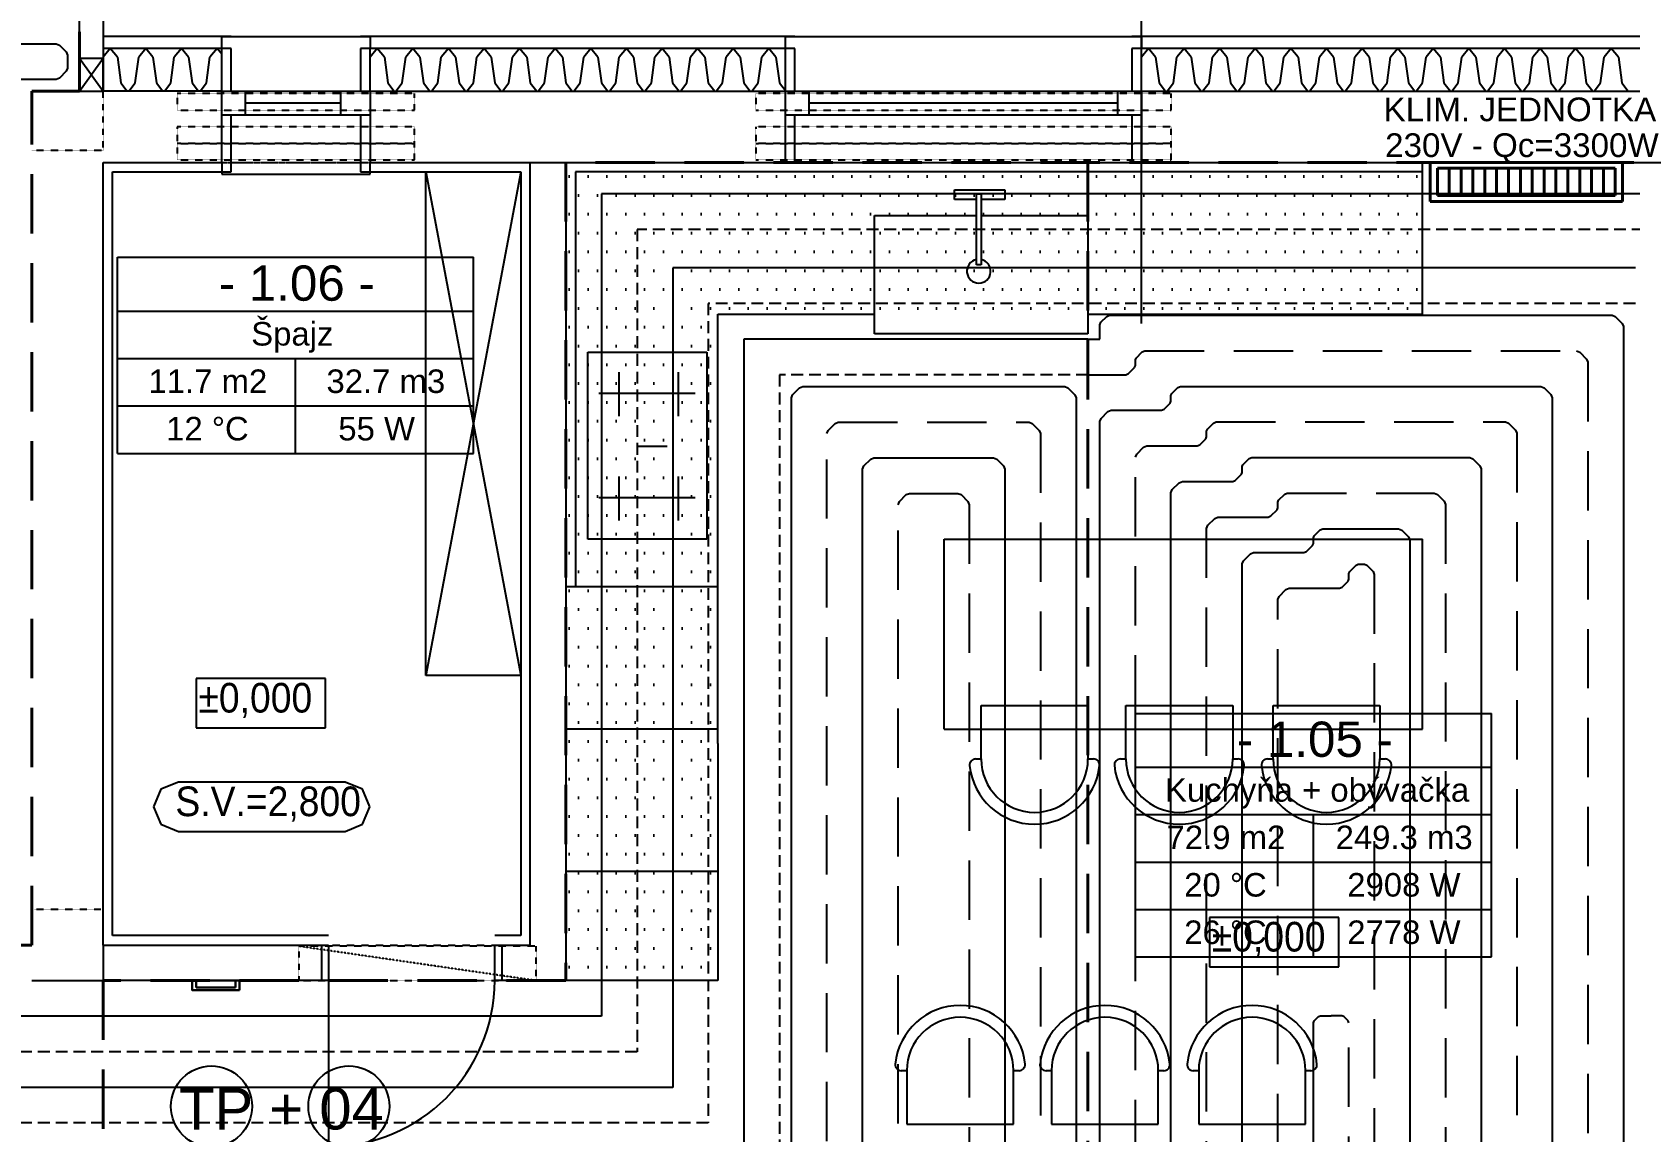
# Model space of a CAD drawing. Header units: millimetres. Extents: x 90740 to 167944, y -39332 to 25855.
# Drawn here: x 106718 to 113448, y 12168 to 16802 of the extents above; entities that cross this region are included whole.
import ezdxf

# ---------------------------------------------------------------- set-up
doc = ezdxf.new("R2010")
doc.units = ezdxf.units.MM
for name, pattern in [('CARKOVANA', [0.21, 0.15, -0.06]), ('Carkovana 0.5x', [0.14, 0.1, -0.04]), ('DASH', [75, 50, -25]), ('TECKOVANA', [0.06, 0, -0.06])]:
    doc.linetypes.add(name, pattern=pattern)
for name, color, linetype in [('1__NP___MIESTNOSTIUK', 7, 'Continuous'), ('1__NP___VYKUROVACIE_TELES_', 7, 'Continuous'), ('DILATA_N___K_RY', 7, 'Continuous'), ('ODVODN__POTRUBIE___PODL__VYK_', 7, 'Continuous'), ('OKRAJOV__DILAT_CIA_PDL', 2, 'Continuous'), ('PODLAHOVKA', 7, 'Continuous'), ('POLO_KY', 7, 'Continuous'), ('PR_VODN__POTRUBIE___PODL__VYK_', 7, 'Continuous'), ('TABU_KY', 7, 'Continuous'), ('vyk-privod2', 7, 'Continuous'), ('vyk-vratka-ZARIADENIE', 7, 'Continuous'), ('Z_NA_PRECHODOV_CH_POTRUB_', 7, 'Continuous')]:
    doc.layers.add(name, color=color, linetype=linetype)
for name, color, linetype, lineweight in [('vyk_POPIS', 7, 'Continuous', 20), ('XR$1$STANDARD', 252, 'Continuous', 25), ('XR$1$Text 1_50', 252, 'Continuous', 25)]:
    doc.layers.add(name, color=color, linetype=linetype, lineweight=lineweight)
doc.styles.add('ARIAL', font='arial.ttf')
doc.styles.add('ISOCP3', font='arial.ttf')

# ---------------------------------------------------------------- blocks, each defined once
blk = doc.blocks.new('A$C90b3fe5d')
at = {"layer": 'XR$1$STANDARD', "linetype": 'Continuous', "lineweight": -2}
for points in [[(7742.2, 20157.5), (7742.3, 20157.4), (7742.2, 20157.3)], [(7892.1, 20157.4), (7892.2, 20157.5), (7892.3, 20157.4), (7892.2, 20157.3)], [(8042.1, 20157.4), (8042.2, 20157.5), (8042.3, 20157.4), (8042.2, 20157.3)], [(8192.1, 20157.4), (8192.2, 20157.5), (8192.3, 20157.4), (8192.2, 20157.3)], [(8867.2, 20157.5), (8867.3, 20157.4), (8867.2, 20157.3)], [(9017.1, 20157.4), (9017.2, 20157.5), (9017.3, 20157.4), (9017.2, 20157.3)], [(9167.1, 20157.4), (9167.2, 20157.5), (9167.3, 20157.4), (9167.2, 20157.3)], [(9317.1, 20157.4), (9317.2, 20157.5), (9317.3, 20157.4), (9317.2, 20157.3)], [(9467.1, 20157.4), (9467.2, 20157.5), (9467.3, 20157.4), (9467.2, 20157.3)], [(9617.1, 20157.4), (9617.2, 20157.5), (9617.3, 20157.4), (9617.2, 20157.3)], [(9767.1, 20157.4), (9767.2, 20157.5), (9767.3, 20157.4), (9767.2, 20157.3)], [(9917.1, 20157.4), (9917.2, 20157.5), (9917.3, 20157.4), (9917.2, 20157.3)], [(10067.1, 20157.4), (10067.2, 20157.5), (10067.3, 20157.4), (10067.2, 20157.3)], [(10217.1, 20157.4), (10217.2, 20157.5), (10217.3, 20157.4), (10217.2, 20157.3)], [(10367.1, 20157.4), (10367.2, 20157.5), (10367.3, 20157.4), (10367.2, 20157.3)], [(10517.1, 20157.4), (10517.2, 20157.5), (10517.3, 20157.4), (10517.2, 20157.3)], [(12117.2, 20157.5), (12117.3, 20157.4), (12117.2, 20157.3)], [(12267.1, 20157.4), (12267.2, 20157.5), (12267.3, 20157.4), (12267.2, 20157.3)], [(12417.1, 20157.4), (12417.2, 20157.5), (12417.3, 20157.4), (12417.2, 20157.3)], [(12567.1, 20157.4), (12567.2, 20157.5), (12567.3, 20157.4), (12567.2, 20157.3)], [(12717.1, 20157.4), (12717.2, 20157.5), (12717.3, 20157.4), (12717.2, 20157.3)], [(12867.1, 20157.4), (12867.2, 20157.5), (12867.3, 20157.4), (12867.2, 20157.3)], [(13017.1, 20157.4), (13017.2, 20157.5), (13017.3, 20157.4), (13017.2, 20157.3)], [(13167.1, 20157.4), (13167.2, 20157.5), (13167.3, 20157.4), (13167.2, 20157.3)], [(13317.1, 20157.4), (13317.2, 20157.5), (13317.3, 20157.4), (13317.2, 20157.3)], [(13467.1, 20157.4), (13467.2, 20157.5), (13467.3, 20157.4), (13467.2, 20157.3)], [(13617.1, 20157.4), (13617.2, 20157.5), (13617.3, 20157.4), (13617.2, 20157.3)], [(13767.1, 20157.4), (13767.2, 20157.5), (13767.3, 20157.4), (13767.2, 20157.3)], [(13917.1, 20157.4), (13917.2, 20157.5), (13917.3, 20157.4), (13917.2, 20157.3)], [(14067.1, 20157.4), (14067.2, 20157.5), (14067.3, 20157.4), (14067.2, 20157.3)]]:
    blk.add_hatch(color=256, dxfattribs=at).paths.add_polyline_path(points, flags=16)
for p, q in [((7742.2, 21563.4), (7742.2, 20193.4)), ((7642.2, 20153.4), (7642.2, 21463.4)), ((8282.2, 20243.4), (7742.2, 20243.4)), ((8282.2, 20193.4), (7742.2, 20193.4)), ((7772.2, 20193.4), (7742.2, 20157.4)), ((7742.2, 20193.4), (7742.2, 20013.4)), ((7802.2, 20157.4), (7772.2, 20193.4)), ((7922.2, 20193.4), (7892.2, 20157.4)), ((7952.2, 20157.4), (7922.2, 20193.4)), ((8072.2, 20193.4), (8042.2, 20157.4)), ((8102.2, 20157.4), (8072.2, 20193.4)), ((8222.2, 20193.4), (8192.2, 20157.4)), ((8242.2, 20169.4), (8222.2, 20193.4)), ((8242.2, 20193.4), (8242.2, 20243.4)), ((8242.2, 20243.4), (8867.2, 20243.4)), ((8242.2, 20013.4), (8242.2, 20193.4)), ((8282.2, 20013.4), (8282.2, 20193.4)), ((10657.2, 20243.4), (8827.2, 20243.4)), ((8827.2, 20193.4), (8827.2, 20013.4)), ((10657.2, 20193.4), (8827.2, 20193.4)), ((8867.2, 20243.4), (8867.2, 20193.4)), ((8867.2, 20013.4), (8867.2, 20193.4)), ((8897.2, 20193.4), (8867.2, 20157.4)), ((8927.2, 20157.4), (8897.2, 20193.4)), ((9047.2, 20193.4), (9017.2, 20157.4)), ((9077.2, 20157.4), (9047.2, 20193.4)), ((9197.2, 20193.4), (9167.2, 20157.4)), ((9227.2, 20157.4), (9197.2, 20193.4)), ((9347.2, 20193.4), (9317.2, 20157.4)), ((9377.2, 20157.4), (9347.2, 20193.4)), ((9497.2, 20193.4), (9467.2, 20157.4)), ((9527.2, 20157.4), (9497.2, 20193.4)), ((9647.2, 20193.4), (9617.2, 20157.4)), ((9677.2, 20157.4), (9647.2, 20193.4)), ((9797.2, 20193.4), (9767.2, 20157.4)), ((9827.2, 20157.4), (9797.2, 20193.4)), ((9947.2, 20193.4), (9917.2, 20157.4)), ((9977.2, 20157.4), (9947.2, 20193.4)), ((10097.2, 20193.4), (10067.2, 20157.4)), ((10127.2, 20157.4), (10097.2, 20193.4)), ((10247.2, 20193.4), (10217.2, 20157.4)), ((10277.2, 20157.4), (10247.2, 20193.4)), ((10397.2, 20193.4), (10367.2, 20157.4)), ((10427.2, 20157.4), (10397.2, 20193.4)), ((10547.2, 20193.4), (10517.2, 20157.4)), ((10577.2, 20157.4), (10547.2, 20193.4)), ((10617.2, 20193.4), (10617.2, 20243.4)), ((10617.2, 20243.4), (12117.2, 20243.4)), ((10617.2, 20013.4), (10617.2, 20193.4)), ((10657.2, 20013.4), (10657.2, 20193.4)), ((18722.2, 20243.4), (12077.2, 20243.4)), ((12077.2, 20193.4), (12077.2, 20013.4)), ((18672.2, 20193.4), (12077.2, 20193.4)), ((12117.2, 20243.4), (12117.2, 20193.4)), ((12117.2, 20013.4), (12117.2, 20193.4)), ((12147.2, 20193.4), (12117.2, 20157.4)), ((12177.2, 20157.4), (12147.2, 20193.4)), ((12297.2, 20193.4), (12267.2, 20157.4)), ((12327.2, 20157.4), (12297.2, 20193.4)), ((12447.2, 20193.4), (12417.2, 20157.4)), ((12477.2, 20157.4), (12447.2, 20193.4)), ((12597.2, 20193.4), (12567.2, 20157.4)), ((12627.2, 20157.4), (12597.2, 20193.4)), ((12747.2, 20193.4), (12717.2, 20157.4)), ((12777.2, 20157.4), (12747.2, 20193.4)), ((12897.2, 20193.4), (12867.2, 20157.4)), ((12927.2, 20157.4), (12897.2, 20193.4)), ((13047.2, 20193.4), (13017.2, 20157.4)), ((13077.2, 20157.4), (13047.2, 20193.4)), ((13197.2, 20193.4), (13167.2, 20157.4)), ((13227.2, 20157.4), (13197.2, 20193.4)), ((13347.2, 20193.4), (13317.2, 20157.4)), ((13377.2, 20157.4), (13347.2, 20193.4)), ((13497.2, 20193.4), (13467.2, 20157.4)), ((13527.2, 20157.4), (13497.2, 20193.4)), ((13647.2, 20193.4), (13617.2, 20157.4)), ((13677.2, 20157.4), (13647.2, 20193.4)), ((13797.2, 20193.4), (13767.2, 20157.4)), ((13827.2, 20157.4), (13797.2, 20193.4)), ((13947.2, 20193.4), (13917.2, 20157.4)), ((13977.2, 20157.4), (13947.2, 20193.4)), ((14097.2, 20193.4), (14067.2, 20157.4)), ((14127.2, 20157.4), (14097.2, 20193.4)), ((7642.2, 20153.4), (7742.2, 20153.4)), ((7642.2, 20153.4), (7642.2, 20013.4)), ((7642.2, 20153.4), (7742.2, 20013.4)), ((7642.2, 20013.4), (7742.2, 20153.4)), ((7742.2, 20013.4), (7742.2, 20153.4)), ((7802.2, 20157.4), (7817.1, 20049.4)), ((7877.4, 20049.4), (7892.2, 20157.4)), ((7952.2, 20157.4), (7967.1, 20049.4)), ((8027.4, 20049.4), (8042.2, 20157.4)), ((8102.2, 20157.4), (8117.1, 20049.4)), ((8177.4, 20049.4), (8192.2, 20157.4)), ((8927.2, 20157.4), (8942.1, 20049.4)), ((9002.4, 20049.4), (9017.2, 20157.4)), ((9077.2, 20157.4), (9092.1, 20049.4)), ((9152.4, 20049.4), (9167.2, 20157.4)), ((9227.2, 20157.4), (9242.1, 20049.4)), ((9302.4, 20049.4), (9317.2, 20157.4)), ((9377.2, 20157.4), (9392.1, 20049.4)), ((9452.4, 20049.4), (9467.2, 20157.4)), ((9527.2, 20157.4), (9542.1, 20049.4)), ((9602.4, 20049.4), (9617.2, 20157.4)), ((9677.2, 20157.4), (9692.1, 20049.4)), ((9752.4, 20049.4), (9767.2, 20157.4)), ((9827.2, 20157.4), (9842.1, 20049.4)), ((9902.4, 20049.4), (9917.2, 20157.4)), ((9977.2, 20157.4), (9992.1, 20049.4)), ((10052.4, 20049.4), (10067.2, 20157.4)), ((10127.2, 20157.4), (10142.1, 20049.4)), ((10202.4, 20049.4), (10217.2, 20157.4)), ((10277.2, 20157.4), (10292.1, 20049.4)), ((10352.4, 20049.4), (10367.2, 20157.4)), ((10427.2, 20157.4), (10442.1, 20049.4)), ((10502.4, 20049.4), (10517.2, 20157.4)), ((10577.2, 20157.4), (10592.1, 20049.4)), ((12177.2, 20157.4), (12192.1, 20049.4)), ((12252.4, 20049.4), (12267.2, 20157.4)), ((12327.2, 20157.4), (12342.1, 20049.4)), ((12402.4, 20049.4), (12417.2, 20157.4)), ((12477.2, 20157.4), (12492.1, 20049.4)), ((12552.4, 20049.4), (12567.2, 20157.4)), ((12627.2, 20157.4), (12642.1, 20049.4)), ((12702.4, 20049.4), (12717.2, 20157.4)), ((12777.2, 20157.4), (12792.1, 20049.4)), ((12852.4, 20049.4), (12867.2, 20157.4)), ((12927.2, 20157.4), (12942.1, 20049.4)), ((13002.4, 20049.4), (13017.2, 20157.4)), ((13077.2, 20157.4), (13092.1, 20049.4)), ((13152.4, 20049.4), (13167.2, 20157.4)), ((13227.2, 20157.4), (13242.1, 20049.4)), ((13302.4, 20049.4), (13317.2, 20157.4)), ((13377.2, 20157.4), (13392.1, 20049.4)), ((13452.4, 20049.4), (13467.2, 20157.4)), ((13527.2, 20157.4), (13542.1, 20049.4)), ((13602.4, 20049.4), (13617.2, 20157.4)), ((13677.2, 20157.4), (13692.1, 20049.4)), ((13752.4, 20049.4), (13767.2, 20157.4)), ((13827.2, 20157.4), (13842.1, 20049.4)), ((13902.4, 20049.4), (13917.2, 20157.4)), ((13977.2, 20157.4), (13992.1, 20049.4)), ((14052.4, 20049.4), (14067.2, 20157.4)), ((14127.2, 20157.4), (14142.1, 20049.4)), ((7442.2, 20013.4), (7742.2, 20013.4)), ((8242.2, 20013.4), (7742.2, 20013.4)), ((7817.1, 20049.4), (7844.1, 20013.4)), ((7850.4, 20013.4), (7877.4, 20049.4)), ((7967.1, 20049.4), (7994.1, 20013.4)), ((8000.4, 20013.4), (8027.4, 20049.4)), ((8117.1, 20049.4), (8144.1, 20013.4)), ((8150.4, 20013.4), (8177.4, 20049.4)), ((8242.2, 19713.4), (8242.2, 20013.4)), ((8242.2, 20013.4), (8282.2, 20013.4)), ((8282.2, 20013.4), (8827.2, 20013.4)), ((8342.2, 19913.4), (8342.2, 20013.4)), ((8742.2, 20013.4), (8742.2, 19913.4)), ((8827.2, 20013.4), (8867.2, 20013.4)), ((8867.2, 20013.4), (8867.2, 19713.4)), ((8867.2, 20013.4), (10617.2, 20013.4)), ((8942.1, 20049.4), (8969.1, 20013.4)), ((8975.4, 20013.4), (9002.4, 20049.4)), ((9092.1, 20049.4), (9119.1, 20013.4)), ((9125.4, 20013.4), (9152.4, 20049.4)), ((9242.1, 20049.4), (9269.1, 20013.4)), ((9275.4, 20013.4), (9302.4, 20049.4)), ((9392.1, 20049.4), (9419.1, 20013.4)), ((9425.4, 20013.4), (9452.4, 20049.4)), ((9542.1, 20049.4), (9569.1, 20013.4)), ((9575.4, 20013.4), (9602.4, 20049.4)), ((9692.1, 20049.4), (9719.1, 20013.4)), ((9725.4, 20013.4), (9752.4, 20049.4)), ((9842.1, 20049.4), (9869.1, 20013.4)), ((9875.4, 20013.4), (9902.4, 20049.4)), ((9992.1, 20049.4), (10019.1, 20013.4)), ((10025.4, 20013.4), (10052.4, 20049.4)), ((10142.1, 20049.4), (10169.1, 20013.4)), ((10175.4, 20013.4), (10202.4, 20049.4)), ((10292.1, 20049.4), (10319.1, 20013.4)), ((10325.4, 20013.4), (10352.4, 20049.4)), ((10442.1, 20049.4), (10469.1, 20013.4)), ((10475.4, 20013.4), (10502.4, 20049.4)), ((10592.1, 20049.4), (10617.2, 20015.9)), ((10617.2, 19713.4), (10617.2, 20013.4)), ((10617.2, 20013.4), (10657.2, 20013.4)), ((10657.2, 20013.4), (12077.2, 20013.4)), ((10717.2, 19913.4), (10717.2, 20013.4)), ((12017.2, 20013.4), (12017.2, 19913.4)), ((12077.2, 20013.4), (12117.2, 20013.4)), ((12117.2, 20013.4), (12117.2, 19713.4)), ((12117.2, 20013.4), (18622.2, 20013.4)), ((12192.1, 20049.4), (12219.1, 20013.4)), ((12225.4, 20013.4), (12252.4, 20049.4)), ((12342.1, 20049.4), (12369.1, 20013.4)), ((12375.4, 20013.4), (12402.4, 20049.4)), ((12492.1, 20049.4), (12519.1, 20013.4)), ((12525.4, 20013.4), (12552.4, 20049.4)), ((12642.1, 20049.4), (12669.1, 20013.4)), ((12675.4, 20013.4), (12702.4, 20049.4)), ((12792.1, 20049.4), (12819.1, 20013.4)), ((12825.4, 20013.4), (12852.4, 20049.4)), ((12942.1, 20049.4), (12969.1, 20013.4)), ((12975.4, 20013.4), (13002.4, 20049.4)), ((13092.1, 20049.4), (13119.1, 20013.4)), ((13125.4, 20013.4), (13152.4, 20049.4)), ((13242.1, 20049.4), (13269.1, 20013.4)), ((13275.4, 20013.4), (13302.4, 20049.4)), ((13392.1, 20049.4), (13419.1, 20013.4)), ((13425.4, 20013.4), (13452.4, 20049.4)), ((13542.1, 20049.4), (13569.1, 20013.4)), ((13575.4, 20013.4), (13602.4, 20049.4)), ((13692.1, 20049.4), (13719.1, 20013.4)), ((13725.4, 20013.4), (13752.4, 20049.4)), ((13842.1, 20049.4), (13869.1, 20013.4)), ((13875.4, 20013.4), (13902.4, 20049.4)), ((13992.1, 20049.4), (14019.1, 20013.4)), ((14025.4, 20013.4), (14052.4, 20049.4)), ((14142.1, 20049.4), (14169.1, 20013.4)), ((8742.2, 19963.4), (8342.2, 19963.4)), ((12017.2, 19963.4), (10717.2, 19963.4)), ((8242.2, 19913.4), (8867.2, 19913.4)), ((8282.2, 19673.4), (8282.2, 19913.4)), ((8827.2, 19913.4), (8827.2, 19673.4)), ((10617.2, 19913.4), (12117.2, 19913.4)), ((10657.2, 19713.4), (10657.2, 19913.4)), ((12077.2, 19913.4), (12077.2, 19713.4)), ((7742.2, 19713.4), (8242.2, 19713.4)), ((7742.2, 16413.4), (7742.2, 19713.4)), ((7782.2, 16453.4), (7782.2, 19673.4)), ((7782.2, 19673.4), (8282.2, 19673.4)), ((8242.2, 19713.4), (8242.2, 19663.4)), ((8242.2, 19663.4), (8867.2, 19663.4)), ((8827.2, 19673.4), (9502.2, 19673.4)), ((8867.2, 19713.4), (9542.2, 19713.4)), ((8867.2, 19663.4), (8867.2, 19713.4)), ((9102.2, 17549.8), (9102.2, 19673.4)), ((9102.2, 19673.4), (9502.2, 17549.8)), ((9502.2, 19673.4), (9102.2, 17549.8)), ((9502.2, 19673.4), (9502.2, 16453.4)), ((9542.2, 19713.4), (9692.2, 19713.4)), ((9542.2, 17549.8), (9542.2, 19713.4)), ((9692.2, 19713.4), (9692.2, 17549.8)), ((9692.2, 19713.4), (10617.2, 19713.4)), ((9732.2, 19673.4), (9732.2, 17924.1)), ((13302.1, 19673.4), (9732.2, 19673.4)), ((10617.2, 19713.4), (12117.2, 19713.4)), ((12117.2, 19713.4), (18042.2, 19713.4)), ((13302.1, 19673.4), (13302.1, 19713.4)), ((13302.1, 19073.4), (13302.1, 19673.4)), ((11329.3, 19597.1), (11541.8, 19597.1)), ((11329.3, 19557.1), (11329.3, 19597.1)), ((11541.8, 19597.1), (11541.8, 19557.1)), ((11422.2, 19557.1), (11329.3, 19557.1)), ((11422.2, 19581.4), (11442.2, 19581.4)), ((11422.2, 19281.4), (11422.2, 19581.4)), ((11442.2, 19581.4), (11442.2, 19281.4)), ((11541.8, 19557.1), (11442.2, 19557.1)), ((10992.2, 18989.8), (10992.2, 19489.8)), ((10992.2, 19489.8), (11422.2, 19489.8)), ((11442.2, 19489.8), (11892.2, 19489.8)), ((11892.2, 19489.8), (11892.2, 18989.8)), ((11442.2, 19281.4), (11422.2, 19281.4)), ((10332.2, 19073.4), (10992.2, 19073.4)), ((10332.2, 17263.4), (10332.2, 19073.4)), ((11892.2, 19073.4), (13302.1, 19073.4)), ((11892.2, 18989.8), (10992.2, 18989.8)), ((9785, 18913.4), (10285.9, 18913.4)), ((9785, 18124.1), (9785, 18913.4)), ((10285.9, 18913.4), (10285.9, 18124.1)), ((9914.6, 18828.4), (9914.6, 18643.9)), ((10164.6, 18828.4), (10164.6, 18643.9)), ((9831, 18741), (10237.1, 18741)), ((9998.1, 18517.3), (10119.1, 18517.3)), ((9914.6, 18388.4), (9914.6, 18203.9)), ((10164.6, 18388.4), (10164.6, 18203.9)), ((9831, 18301), (10237.1, 18301)), ((10285.9, 18124.1), (9785, 18124.1)), ((11285.9, 17324.1), (11285.9, 18124.1)), ((11285.9, 18124.1), (13302.1, 18124.1)), ((13302.1, 17324.1), (13302.1, 18124.1)), ((10332.2, 17924.1), (9692.2, 17924.1)), ((9502.2, 17549.8), (9102.2, 17549.8)), ((9542.2, 16413.4), (9542.2, 17549.8)), ((9692.2, 17549.8), (9692.2, 16263.4)), ((11442.1, 17423.5), (11892.1, 17423.5)), ((11442.1, 17198), (11442.1, 17423.5)), ((11892.1, 17423.5), (11892.1, 17198)), ((12052.1, 17423.5), (12502.1, 17423.5)), ((12052.1, 17198), (12052.1, 17423.5)), ((12502.1, 17423.5), (12502.1, 17198)), ((12672.1, 17423.5), (13122.1, 17423.5)), ((12672.1, 17198), (12672.1, 17423.5)), ((13122.1, 17423.5), (13122.1, 17198)), ((10332.2, 17324.1), (9692.2, 17324.1)), ((11285.9, 17324.1), (13302.1, 17324.1)), ((10332.2, 17263.4), (10332.2, 16263.4)), ((11418.8, 17198), (11442.1, 17198)), ((11892.1, 17198), (11915.3, 17198)), ((12028.8, 17198), (12052.1, 17198)), ((12502.1, 17198), (12525.3, 17198)), ((12648.8, 17198), (12672.1, 17198)), ((13122.1, 17198), (13145.3, 17198)), ((10332.2, 16724.1), (9692.2, 16724.1)), ((8692.2, 16453.4), (7782.2, 16453.4)), ((9502.2, 16453.4), (9392.2, 16453.4)), ((7742.2, 16413.4), (7742.2, 16413.4)), ((7742.2, 16413.4), (7742.2, 16413.4)), ((7742.2, 16413.4), (7742.2, 16263.4)), ((7742.2, 16413.4), (8692.2, 16413.4)), ((8662.2, 16413.4), (8662.2, 16263.4)), ((8692.2, 16413.4), (8692.2, 16263.4)), ((9392.2, 16263.4), (9392.2, 16413.4)), ((9392.2, 16413.4), (9542.2, 16413.4)), ((9422.2, 16413.4), (9422.2, 16263.4)), ((7442.2, 16263.4), (7742.2, 16263.4)), ((7742.2, 16263.4), (7742.2, 16263.4)), ((7742.2, 16263.4), (7742.2, 16263.4)), ((8692.2, 16263.4), (7742.2, 16263.4)), ((8692.2, 16263.4), (8692.2, 15563.4)), ((9692.2, 16263.4), (9392.2, 16263.4)), ((10332.2, 16263.4), (9692.2, 16263.4)), ((11105.3, 15883.9), (11128.6, 15883.9)), ((11128.6, 15883.9), (11128.6, 15658.4)), ((11578.6, 15658.4), (11578.6, 15883.9)), ((11578.6, 15883.9), (11601.8, 15883.9)), ((11715.3, 15883.9), (11738.6, 15883.9)), ((11738.6, 15883.9), (11738.6, 15658.4)), ((12188.6, 15658.4), (12188.6, 15883.9)), ((12188.6, 15883.9), (12211.8, 15883.9)), ((12335.3, 15883.9), (12358.6, 15883.9)), ((12358.6, 15883.9), (12358.6, 15658.4)), ((12808.6, 15658.4), (12808.6, 15883.9)), ((12808.6, 15883.9), (12831.8, 15883.9)), ((11128.6, 15658.4), (11578.6, 15658.4)), ((11738.6, 15658.4), (12188.6, 15658.4)), ((12358.6, 15658.4), (12808.6, 15658.4))]:
    blk.add_line(p, q, dxfattribs=at)
at = {"layer": 'XR$1$STANDARD', "linetype": 'Carkovana 0.5x', "lineweight": -2}
for p, q in [((7742.2, 19763.4), (7742.2, 20013.4)), ((7742.2, 19763.4), (7442.2, 19763.4)), ((7522.2, 16563.4), (7452.2, 16563.4)), ((7592.2, 16563.4), (7522.2, 16563.4)), ((7662.2, 16563.4), (7592.2, 16563.4)), ((7732.2, 16563.4), (7662.2, 16563.4)), ((9567.2, 16408.4), (8567.2, 16408.4)), ((8567.2, 16408.4), (8567.2, 16263.4)), ((9567.2, 16263.4), (8567.2, 16408.4)), ((9567.2, 16263.4), (9567.2, 16408.4)), ((8567.2, 16263.4), (9567.2, 16263.4)), ((9567.2, 16263.4), (9567.2, 16263.4))]:
    blk.add_line(p, q, dxfattribs=at)
at = {"layer": 'XR$1$STANDARD', "linetype": 'TECKOVANA', "lineweight": -2}
for p, q in [((9054.7, 20003.4), (8054.7, 20003.4)), ((8054.7, 20003.4), (8054.7, 19933.4)), ((9054.7, 19933.4), (9054.7, 20003.4)), ((12242.2, 20003.4), (10492.2, 20003.4)), ((10492.2, 20003.4), (10492.2, 19933.4)), ((12242.2, 19933.4), (12242.2, 20003.4)), ((8054.7, 19933.4), (9054.7, 19933.4)), ((8054.7, 19933.4), (8054.7, 19933.4)), ((10492.2, 19933.4), (12242.2, 19933.4)), ((10492.2, 19933.4), (10492.2, 19933.4)), ((9054.7, 19863.4), (8054.7, 19863.4)), ((8054.7, 19863.4), (8054.7, 19793.4)), ((9054.7, 19793.4), (9054.7, 19863.4)), ((12242.2, 19863.4), (10492.2, 19863.4)), ((10492.2, 19863.4), (10492.2, 19793.4)), ((12242.2, 19793.4), (12242.2, 19863.4)), ((9054.7, 19793.4), (8054.7, 19793.4)), ((8054.7, 19793.4), (8054.7, 19723.4)), ((8054.7, 19793.4), (9054.7, 19793.4)), ((8054.7, 19793.4), (8054.7, 19793.4)), ((9054.7, 19723.4), (9054.7, 19793.4)), ((12242.2, 19793.4), (10492.2, 19793.4)), ((10492.2, 19793.4), (10492.2, 19723.4)), ((10492.2, 19793.4), (12242.2, 19793.4)), ((10492.2, 19793.4), (10492.2, 19793.4)), ((12242.2, 19723.4), (12242.2, 19793.4)), ((8054.7, 19723.4), (9054.7, 19723.4)), ((8054.7, 19723.4), (8054.7, 19723.4)), ((10492.2, 19723.4), (12242.2, 19723.4)), ((10492.2, 19723.4), (10492.2, 19723.4)), ((9542.2, 17549.8), (9542.2, 17549.8)), ((9692.2, 17549.8), (9692.2, 17549.8)), ((8692.2, 16413.4), (9392.2, 16413.4)), ((8692.2, 16263.4), (9392.2, 16263.4))]:
    blk.add_line(p, q, dxfattribs=at)
at = {"layer": 'XR$1$STANDARD', "linetype": 'CARKOVANA', "lineweight": -2}
blk.add_line((8242.2, 19713.4), (8867.2, 19713.4), dxfattribs=at)
at = {"layer": 'XR$1$STANDARD', "linetype": 'Continuous', "lineweight": -2}
for centre, radius, start, end in [((11432.1, 19254.3), 50, 101.47582, 78.40189), ((11418.8, 17172.5), 25.5, 90, 185.85748), ((11667.1, 17198), 275, 185.85748, 354.14252), ((11667.1, 17198), 225, 180, 0), ((11915.3, 17172.5), 25.5, 354.14252, 90), ((12028.8, 17172.5), 25.5, 90, 185.85748), ((12277.1, 17198), 275, 185.85748, 354.14252), ((12277.1, 17198), 225, 180, 0), ((12525.3, 17172.5), 25.5, 354.14252, 90), ((12648.8, 17172.5), 25.5, 90, 185.85748), ((12897.1, 17198), 275, 185.85748, 354.14252), ((12897.1, 17198), 225, 180, 0), ((13145.3, 17172.5), 25.5, 354.14252, 90), ((8692.2, 16263.4), 700, 270, 0), ((11353.6, 15883.9), 275, 5.85748, 174.14252), ((11963.6, 15883.9), 275, 5.85748, 174.14252), ((12583.6, 15883.9), 275, 5.85748, 174.14252), ((11353.6, 15883.9), 225, 0, 180), ((11963.6, 15883.9), 225, 0, 180), ((12583.6, 15883.9), 225, 0, 180), ((11105.3, 15909.3), 25.5, 174.14252, 270), ((11601.8, 15909.3), 25.5, 270, 5.85748), ((11715.3, 15909.3), 25.5, 174.14252, 270), ((12211.8, 15909.3), 25.5, 270, 5.85748), ((12335.3, 15909.3), 25.5, 174.14252, 270), ((12831.8, 15909.3), 25.5, 270, 5.85748)]:
    blk.add_arc(centre, radius, start, end, dxfattribs=at)
at = {"layer": 'XR$1$Text 1_50', "linetype": 'Continuous', "lineweight": -2}
for p, q in [((8678.8, 17537.4), (8134.5, 17537.4)), ((8134.5, 17537.4), (8134.5, 17329.1)), ((8678.8, 17329.1), (8678.8, 17537.4)), ((8134.5, 17329.1), (8678.8, 17329.1)), ((8059.1, 17100.7), (7985.5, 17070.2)), ((8761.9, 17100.7), (8059.1, 17100.7)), ((8835.6, 17070.2), (8761.9, 17100.7)), ((7985.5, 17070.2), (7955, 16996.5)), ((8866.1, 16996.5), (8835.6, 17070.2)), ((7955, 16996.5), (7985.5, 16922.8)), ((8835.6, 16922.8), (8866.1, 16996.5)), ((7985.5, 16922.8), (8059.1, 16892.3)), ((8059.1, 16892.3), (8761.9, 16892.3)), ((8761.9, 16892.3), (8835.6, 16922.8)), ((12948.7, 16529.9), (12404.5, 16529.9)), ((12404.5, 16529.9), (12404.5, 16321.5)), ((12948.7, 16321.5), (12948.7, 16529.9)), ((12404.5, 16321.5), (12948.7, 16321.5))]:
    blk.add_line(p, q, dxfattribs=at)
at = {"layer": 'XR$1$Text 1_50', "lineweight": -2, "style": 'ISOCP3', "width": 0.9}
for s, p in [('±0,000', (8143.7, 17393.7)), ('S.V.=2,800', (8046.7, 16956.9)), ('±0,000', (12413.6, 16386.1))]:
    blk.add_text(s, height=125, dxfattribs=at).set_placement(p)
blk = doc.blocks.new('A$C57FC20A3')
at = {"layer": 'vyk-vratka-ZARIADENIE', "color": 6, "lineweight": 30}
for p, q in [((0, 183, -5790.8), (28.3, 183, -5790.8)), ((28.3, 17, -5790.8), (28.3, 183, -5790.8)), ((0, 17, -5790.8), (28.3, 17, -5790.8)), ((28.3, 17, -5790.8), (28.3, 23, -5790.8))]:
    blk.add_line(p, q, dxfattribs=at)
at = {"layer": 'vyk-vratka-ZARIADENIE', "color": 6, "lineweight": 30, "elevation": -5790.8}
blk.add_lwpolyline([(40, 200), (40, 0), (0, 0), (0, 200)], close=True, dxfattribs=at)
blk = doc.blocks.new('*U329')
at = {"layer": '1__NP___VYKUROVACIE_TELES_', "color": 92, "lineweight": 40}
blk.add_line((0, 57.5), (0, -57.5), dxfattribs=at)
blk = doc.blocks.new('*U330')
at = {"color": 0, "linetype": 'ByBlock', "lineweight": -2, "transparency": 16777216}
for p in [(0, 0), (50, 0), (100, 0), (150, 0), (200, 0), (250, 0), (300, 0), (350, 0), (400, 0), (450, 0), (500, 0), (550, 0), (600, 0), (650, 0), (700, 0)]:
    blk.add_blockref('*U329', p, dxfattribs=at)

msp = doc.modelspace()

# ---------------------------------------------------------------- hatches: boundary and pattern name
at = {"lineweight": 40, "true_color": 0xa953a0}
h = msp.add_hatch(dxfattribs=at)
h.set_pattern_fill('DOTS', color=215, scale=50)
h.paths.add_polyline_path([(112577.7, 15612.4), (112577.7, 16252.4), (108967.9, 16252.4), (108967.9, 12802.4), (109607.9, 12802.4), (109607.9, 15612.4)])

# ---------------------------------------------------------------- linework, layer by layer
at = {"layer": '1__NP___MIESTNOSTIUK', "color": 18}
for p, q in [((107077.9, 15625.6), (107077.9, 15852.6)), ((107077.9, 15852.6), (108577.9, 15852.6)), ((108577.9, 15625.6), (108577.9, 15852.6)), ((107077.9, 15425.6), (107077.9, 15625.6)), ((107077.9, 15625.6), (108577.9, 15625.6)), ((107077.9, 15625.6), (108577.9, 15625.6)), ((108577.9, 15425.6), (108577.9, 15625.6)), ((107077.9, 15225.6), (107077.9, 15425.6)), ((107077.9, 15425.6), (108577.9, 15425.6)), ((107077.9, 15425.6), (108577.9, 15425.6)), ((107827.9, 15225.6), (107827.9, 15425.6)), ((108577.9, 15225.6), (108577.9, 15425.6)), ((107077.9, 15025.6), (107077.9, 15225.6)), ((107077.9, 15225.6), (108577.9, 15225.6)), ((107077.9, 15225.6), (108577.9, 15225.6)), ((107827.9, 15025.6), (107827.9, 15225.6)), ((108577.9, 15025.6), (108577.9, 15225.6)), ((107077.9, 15025.6), (108577.9, 15025.6)), ((107077.9, 15025.6), (108577.9, 15025.6))]:
    msp.add_line(p, q, dxfattribs=at)
at = {"layer": '1__NP___MIESTNOSTIUK', "color": 98}
for p, q in [((111367.9, 13702.4), (111367.9, 13929.4)), ((111367.9, 13929.4), (112867.9, 13929.4)), ((112867.9, 13702.4), (112867.9, 13929.4)), ((111367.9, 13502.4), (111367.9, 13702.4)), ((111367.9, 13702.4), (112867.9, 13702.4)), ((111367.9, 13702.4), (112867.9, 13702.4)), ((112867.9, 13502.4), (112867.9, 13702.4)), ((111367.9, 13302.4), (111367.9, 13502.4)), ((111367.9, 13502.4), (112867.9, 13502.4)), ((111367.9, 13502.4), (112867.9, 13502.4)), ((112117.9, 13302.4), (112117.9, 13502.4)), ((112867.9, 13302.4), (112867.9, 13502.4)), ((111367.9, 13102.4), (111367.9, 13302.4)), ((111367.9, 13302.4), (112867.9, 13302.4)), ((111367.9, 13302.4), (112867.9, 13302.4)), ((112117.9, 13102.4), (112117.9, 13302.4)), ((112867.9, 13102.4), (112867.9, 13302.4)), ((111367.9, 12902.4), (111367.9, 13102.4)), ((111367.9, 13102.4), (112867.9, 13102.4)), ((111367.9, 13102.4), (112867.9, 13102.4)), ((112117.9, 12902.4), (112117.9, 13102.4)), ((112867.9, 12902.4), (112867.9, 13102.4)), ((111367.9, 12902.4), (112867.9, 12902.4))]:
    msp.add_line(p, q, dxfattribs=at)
at = {"layer": '1__NP___VYKUROVACIE_TELES_', "color": 92, "lineweight": 40}
for p, q in [((112610, 16252.4), (112610, 16087.4)), ((113420, 16252.4), (112610, 16252.4)), ((113390, 16227.4), (112640, 16227.4)), ((113390, 16227.4), (113390, 16112.4)), ((113420, 16087.4), (113420, 16252.4)), ((112610, 16087.4), (113420, 16087.4)), ((113390, 16112.4), (112640, 16112.4))]:
    msp.add_line(p, q, dxfattribs=at)
at = {"layer": 'DILATA_N___K_RY', "color": 95, "linetype": 'DASH', "lineweight": 40, "ltscale": 5}
msp.add_line((111167.7, 16252.4), (111167.7, 10352.4), dxfattribs=at)
at = {"layer": 'ODVODN__POTRUBIE___PODL__VYK_', "color": 172, "linetype": 'DASH'}
for p, q in [((109267.9, 15969.7), (109267.9, 12502.4)), ((115459.5, 15969.7), (109267.9, 15969.7)), ((109567.9, 15657.8), (109567.9, 12202.4)), ((113474.4, 15657.8), (109567.9, 15657.8)), ((109867.9, 15357), (109867.9, 11902.4)), ((111167.7, 15357), (109867.9, 15357)), ((111167.7, 15357), (111217.7, 15357)), ((109267.9, 12502.4), (106024.8, 12502.4)), ((109567.9, 12202.4), (106324.8, 12202.4))]:
    msp.add_line(p, q, dxfattribs=at)
for points in [[(109267.9, 15969.7), (109267.9, 15969.7), (109267.9, 15969.7), (109267.9, 15969.7), (109267.9, 15969.7), (109267.9, 15969.7)], [(109567.9, 15657.8), (109567.9, 15657.8), (109567.9, 15657.8), (109567.9, 15657.8), (109567.9, 15657.8), (109567.9, 15657.8)], [(109867.9, 15357), (109867.9, 15357), (109867.9, 15357), (109867.9, 15357), (109867.9, 15357), (109867.9, 15357)], [(109267.9, 12502.4), (109267.9, 12502.4), (109267.9, 12502.4), (109267.9, 12502.4), (109267.9, 12502.4)], [(109567.9, 12202.4), (109567.9, 12202.4), (109567.9, 12202.4), (109567.9, 12202.4), (109567.9, 12202.4), (109567.9, 12202.4)]]:
    msp.add_lwpolyline(points, dxfattribs=at)
at = {"layer": 'OKRAJOV__DILAT_CIA_PDL', "color": 95, "linetype": 'DASH', "lineweight": 40, "ltscale": 5}
for points in [[(104167.9, 14802.4), (104667.9, 14802.4), (104667.9, 14602.4), (104487.9, 14602.4), (104487.9, 14612.4), (103557.9, 14612.4), (103557.6, 13152.4), (104477.9, 13152.4), (104477.9, 13952.4), (104487.9, 13952.4), (104487.9, 14002.4), (104667.9, 14002.4), (104667.9, 12952.4), (106717.9, 12952.4), (106717.9, 16552.4), (106917.9, 16552.4), (106917.9, 18002.4), (104842.9, 18002.4), (104842.9, 17802.4), (104167.9, 17802.4), (104167.9, 14802.4)], [(108967.9, 12802.4), (107017.9, 12802.4), (107017.9, 10352.4), (117217.9, 10352.4), (117217.9, 12302.4), (117017.9, 12302.4), (117017.9, 14302.4), (117217.9, 14302.4), (117217.9, 16252.4), (108967.9, 16252.4), (108967.9, 12802.4)]]:
    msp.add_lwpolyline(points, dxfattribs=at)
at = {"layer": 'PODLAHOVKA', "color": 12, "ltscale": 5}
for points in [[(104340.7, 16752.4), (106820.1, 16752.4), (106833.4, 16746.9), (106862.4, 16717.9), (106867.9, 16704.6), (106867.9, 16650.2), (106862.4, 16636.9), (106833.4, 16607.9), (106820.1, 16602.4), (104340.7, 16602.4)], [(111217.7, 15507), (111217.7, 15567.7), (111222.4, 15578.9), (111246.7, 15603.2), (111257.9, 15607.8), (113376.6, 15607.8), (113390, 15602.3), (113418.9, 15573.3), (113424.4, 15560), (113424.4, 10450.2)], [(109917.9, 11900.2), (109917.9, 15259.2), (109923.4, 15272.6), (109952.4, 15301.5), (109965.7, 15307), (111069.9, 15307), (111083.2, 15301.5), (111112.2, 15272.6), (111117.7, 15259.2), (111117.7, 10450.2)], [(111217.7, 10450.2), (111217.7, 15159.2), (111223.2, 15172.6), (111252.2, 15201.5), (111265.5, 15207), (111477.6, 15207), (111488.8, 15211.7), (111514.4, 15237.3), (111517.7, 15245.3), (111517.7, 15269.6), (111521, 15277.5), (111546.7, 15303.2), (111557.9, 15307.8), (113076.6, 15307.8), (113090, 15302.3), (113118.9, 15273.3), (113124.4, 15260), (113124.4, 10650.2)], [(110217.9, 11600.2), (110217.9, 14959.2), (110223.4, 14972.6), (110252.4, 15001.5), (110265.7, 15007), (110769.9, 15007), (110783.2, 15001.5), (110812.2, 14972.6), (110817.7, 14959.2), (110817.7, 10650.2)], [(111517.7, 10650.2), (111517.7, 14859.2), (111523.2, 14872.6), (111552.2, 14901.5), (111565.5, 14907), (111777.6, 14907), (111788.8, 14911.7), (111814.4, 14937.3), (111817.7, 14945.3), (111817.7, 14969.6), (111821, 14977.5), (111846.7, 15003.2), (111857.9, 15007.8), (112776.6, 15007.8), (112790, 15002.3), (112818.9, 14973.3), (112824.4, 14960), (112824.4, 10850.2)], [(111817.7, 10850.2), (111817.7, 14559.2), (111823.2, 14572.6), (111852.2, 14601.5), (111865.5, 14607), (112077.6, 14607), (112088.8, 14611.7), (112114.4, 14637.3), (112117.7, 14645.3), (112117.7, 14669.6), (112121, 14677.5), (112146.7, 14703.2), (112157.9, 14707.8), (112476.6, 14707.8), (112490, 14702.3), (112518.9, 14673.3), (112524.4, 14660), (112524.4, 11050.2)], [(112117.7, 11050.2), (112117.7, 12624.8), (112121.2, 12633.2), (112139.3, 12651.3), (112147.6, 12654.7), (112192.7, 12654.7)]]:
    msp.add_lwpolyline(points, dxfattribs=at)
at = {"layer": 'PODLAHOVKA', "color": 172, "linetype": 'DASH', "ltscale": 5}
for points in [[(111217.7, 15357), (111327.6, 15357), (111338.8, 15361.7), (111364.4, 15387.3), (111367.7, 15395.3), (111367.7, 15419.6), (111371, 15427.5), (111396.7, 15453.2), (111407.9, 15457.8), (113226.6, 15457.8), (113240, 15452.3), (113268.9, 15423.3), (113274.4, 15410), (113274.4, 10550.2)], [(110067.9, 11750.2), (110067.9, 15109.2), (110073.4, 15122.6), (110102.4, 15151.5), (110115.7, 15157), (110919.9, 15157), (110933.2, 15151.5), (110962.2, 15122.6), (110967.7, 15109.2), (110967.7, 10550.2)], [(111367.7, 10550.2), (111367.7, 15009.2), (111373.2, 15022.6), (111402.2, 15051.5), (111415.5, 15057), (111627.6, 15057), (111638.8, 15061.7), (111664.4, 15087.3), (111667.7, 15095.3), (111667.7, 15119.6), (111671, 15127.5), (111696.7, 15153.2), (111707.9, 15157.8), (112926.6, 15157.8), (112940, 15152.3), (112968.9, 15123.3), (112974.4, 15110), (112974.4, 10750.2)], [(110367.9, 11450.2), (110367.9, 14809.2), (110373.4, 14822.6), (110402.4, 14851.5), (110415.7, 14857), (110619.9, 14857), (110633.2, 14851.5), (110662.2, 14822.6), (110667.7, 14809.2), (110667.7, 10750.2)], [(111667.7, 10750.2), (111667.7, 14709.2), (111673.2, 14722.6), (111702.2, 14751.5), (111715.5, 14757), (111927.6, 14757), (111938.8, 14761.7), (111964.4, 14787.3), (111967.7, 14795.3), (111967.7, 14819.6), (111971, 14827.5), (111996.7, 14853.2), (112007.9, 14857.8), (112626.6, 14857.8), (112640, 14852.3), (112668.9, 14823.3), (112674.4, 14810), (112674.4, 10950.2)], [(111967.7, 10950.2), (111967.7, 14409.2), (111973.2, 14422.6), (112002.2, 14451.5), (112015.5, 14457), (112227.6, 14457), (112238.8, 14461.7), (112264.4, 14487.3), (112267.7, 14495.3), (112267.7, 14519.6), (112271, 14527.5), (112297.6, 14554.1), (112306.5, 14557.8), (112333.7, 14557.8), (112342.5, 14554.1), (112369.5, 14527.1), (112374.4, 14515.3), (112374.4, 11144.9)], [(112267.7, 11144.9), (112267.7, 12624.8), (112264.3, 12633.2), (112246.2, 12651.3), (112237.8, 12654.7), (112192.7, 12654.7)]]:
    msp.add_lwpolyline(points, dxfattribs=at)
at = {"layer": 'PR_VODN__POTRUBIE___PODL__VYK_', "color": 12}
for p, q in [((109117.9, 16119.7), (109117.9, 12652.4)), ((115459.5, 16119.7), (109117.9, 16119.7)), ((109417.9, 15807.8), (109417.9, 12352.4)), ((113474.4, 15807.8), (109417.9, 15807.8)), ((109717.9, 15507), (109717.9, 12052.4)), ((111167.7, 15507), (109717.9, 15507)), ((111167.7, 15507), (111217.7, 15507)), ((109117.9, 12652.4), (105874.8, 12652.4)), ((109417.9, 12352.4), (106174.8, 12352.4))]:
    msp.add_line(p, q, dxfattribs=at)
for points in [[(109117.9, 16119.7), (109117.9, 16119.7), (109117.9, 16119.7), (109117.9, 16119.7), (109117.9, 16119.7), (109117.9, 16119.7)], [(109417.9, 15807.8), (109417.9, 15807.8), (109417.9, 15807.8), (109417.9, 15807.8), (109417.9, 15807.8), (109417.9, 15807.8)], [(109717.9, 15507), (109717.9, 15507), (109717.9, 15507), (109717.9, 15507), (109717.9, 15507), (109717.9, 15507)], [(109117.9, 12652.4), (109117.9, 12652.4), (109117.9, 12652.4), (109117.9, 12652.4), (109117.9, 12652.4), (109117.9, 12652.4)], [(109417.9, 12352.4), (109417.9, 12352.4), (109417.9, 12352.4), (109417.9, 12352.4), (109417.9, 12352.4), (109417.9, 12352.4)]]:
    msp.add_lwpolyline(points, dxfattribs=at)
at = {"layer": 'TABU_KY', "color": 5}
msp.add_line((111392.5, 17269.1), (111392.5, 15573.3), dxfattribs=at)
at = {"layer": 'vyk-privod2'}
for centre in [(107474.4, 12272.1, 23163.2), (108053.5, 12272.1, 23163.2)]:
    msp.add_circle(centre, 170.9, dxfattribs=at)
at = {"layer": 'Z_NA_PRECHODOV_CH_POTRUB_', "color": 2}
for p, q in [((108967.9, 16252.4), (108967.9, 16252.4)), ((111167.7, 16252.4), (111167.7, 16252.4)), ((111167.7, 16252.4), (111167.7, 16252.4)), ((111167.7, 15657.8), (111167.7, 15657.8)), ((109867.9, 15357), (109867.9, 15357)), ((111167.7, 15357), (111167.7, 15357)), ((107017.9, 12802.4), (107017.9, 12802.4)), ((108967.9, 12802.4), (108967.9, 12802.4))]:
    msp.add_line(p, q, dxfattribs=at)

# ---------------------------------------------------------------- block references
at = {"linetype": 'Continuous'}
msp.add_blockref('A$C90b3fe5d', (99275.7, -3461), dxfattribs=at)
msp.add_blockref('*U330', (112640, 16169.9))
at = {"layer": 'vyk-vratka-ZARIADENIE', "rotation": 269.9999960982775}
msp.add_blockref('A$C57FC20A3', (107392.9, 12802.4, 5790.8), dxfattribs=at)

# ---------------------------------------------------------------- texts
at = {"layer": '1__NP___MIESTNOSTIUK', "color": 18, "style": 'ARIAL'}
for s, height, p in [('- 1.06 -', 148.72, (107504.9, 15669.1)), ('  Špajz', 99.15, (107564.9, 15480.1)), ('11.7 m2', 99.15, (107208.9, 15280.1)), ('32.7 m3', 99.15, (107958.9, 15280.1)), ('12 °C', 99.15, (107283.4, 15080.1)), (' 55 W', 99.15, (107970.4, 15080.1))]:
    msp.add_text(s, height=height, dxfattribs=at).set_placement(p)
at = {"layer": '1__NP___MIESTNOSTIUK', "color": 98, "style": 'ARIAL'}
for s, height, p in [('- 1.05 -', 148.72, (111794.9, 13745.9)), ('Kuchyňa + obývačka', 99.147, (111492.4, 13556.9)), ('72.9 m2', 99.15, (111498.9, 13356.9)), ('249.3 m3', 99.15, (112211.4, 13356.9)), ('20 °C', 99.15, (111573.4, 13156.9)), ('2908 W', 99.15, (112260.4, 13156.9)), ('26 °C', 99.15, (111573.4, 12956.9)), ('2778 W', 99.15, (112260.4, 12956.9))]:
    msp.add_text(s, height=height, dxfattribs=at).set_placement(p)
at = {"layer": 'POLO_KY', "color": 7, "style": 'ARIAL'}
for s, p in [('KLIM. JEDNOTKA', (112413.6, 16425.9)), ('230V - Qc=3300W', (112420, 16274.9))]:
    msp.add_text(s, height=100, dxfattribs=at).set_placement(p)
at = {"layer": 'vyk_POPIS', "lineweight": 35, "style": 'ARIAL'}
msp.add_text('TP + 04', height=175, rotation=360, dxfattribs=at).set_placement((107337.9, 12174.8, 23163.2))

doc.saveas('drawing.dxf')
